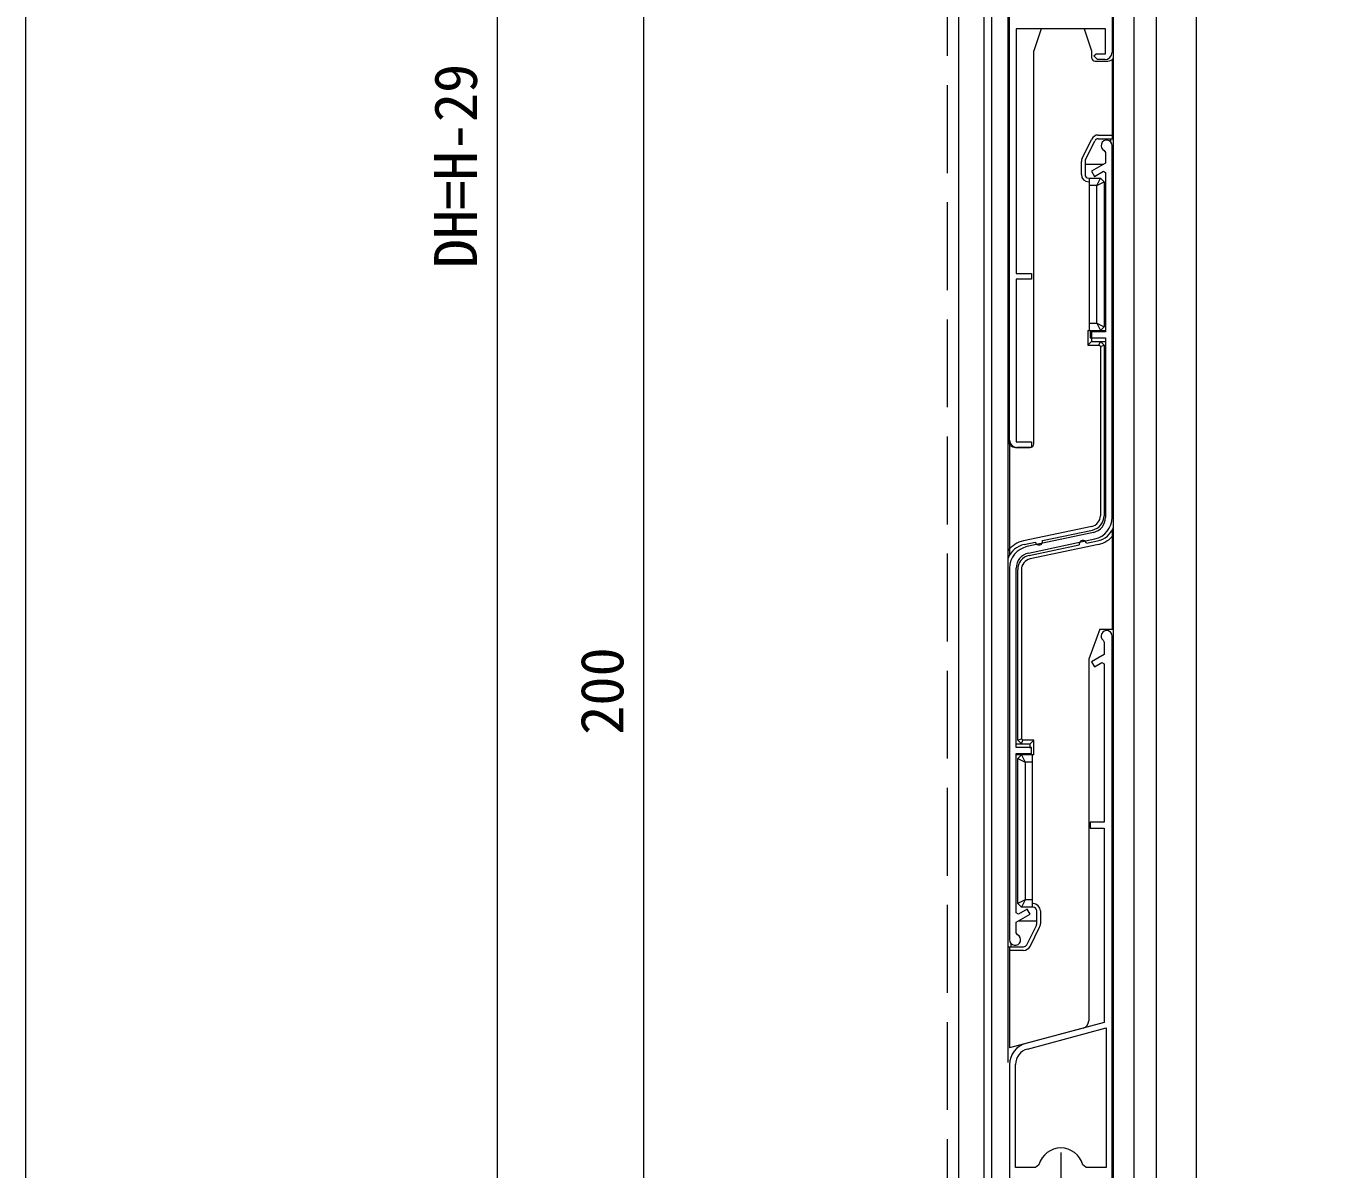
# Model space of a CAD drawing. Units: millimetres, scale not verified. Extents: x -495 to 495, y -800 to 801.
# Drawn here: x -495 to -317.7, y 188.2 to 344.4 of the extents above; entities that cross this region are included whole.
import ezdxf
from ezdxf.enums import TextEntityAlignment as Align

# ---------------------------------------------------------------- set-up
doc = ezdxf.new("R2010")
doc.units = ezdxf.units.MM
doc.header["$LTSCALE"] = 4
doc.linetypes.add('DASHED3', pattern=[4, 3, -1])
for name, color, linetype, lineweight in [('0-0_0', 7, 'Continuous', 9), ('0-2_YKK_ZWAK', 3, 'Continuous', 9), ('0-3_YKK_11', 4, 'Continuous', 9), ('0-4_YKK_12', 2, 'Continuous', 9), ('0-6_YKK_D', 6, 'Continuous', 9), ('0-9_YSS_KE', 7, 'Continuous', 9)]:
    doc.layers.add(name, color=color, linetype=linetype, lineweight=lineweight)
doc.styles.add('ＭＳ ゴシック', font='')
doc.styles.get('ＭＳ ゴシック').set_extended_font_data('MS Gothic')

msp = doc.modelspace()

# ---------------------------------------------------------------- linework, layer by layer
at = {"layer": '0-0_0'}
msp.add_lwpolyline([(495, -800), (-495, -800), (-495, 760)], dxfattribs=at)
at = {"layer": '0-2_YKK_ZWAK', "linetype": 'DASHED3'}
msp.add_line((-369.123, 132.308), (-369.123, 361.09), dxfattribs=at)
at = {"layer": '0-3_YKK_11'}
for p, q in [((-356.324, 344.004), (-357.324, 341.004)), ((-350.424, 344.004), (-356.324, 344.004)), ((-350.424, 344.004), (-349.424, 341.004)), ((-357.324, 287.304), (-357.324, 341.004)), ((-349.424, 341.004), (-349.424, 340.104)), ((-348.924, 339.604), (-347.224, 339.604)), ((-346.624, 339.804), (-346.624, 329.003)), ((-350.719, 326.333), (-349.41, 328.951)), ((-350.272, 326.109), (-348.963, 328.727)), ((-348.515, 329.503), (-346.624, 329.503)), ((-348.515, 329.003), (-346.424, 329.003)), ((-346.824, 329.003), (-346.824, 328.563)), ((-350.824, 324.103), (-350.824, 325.885)), ((-350.324, 325.885), (-350.324, 324.103)), ((-350.324, 325.503), (-347.771, 325.503)), ((-346.624, 325.503), (-346.424, 325.503)), ((-349.824, 323.603), (-348.224, 323.603)), ((-349.824, 323.103), (-349.724, 323.103)), ((-349.724, 302.803), (-349.724, 323.603)), ((-348.724, 322.603), (-348.224, 323.603)), ((-348.724, 322.603), (-347.724, 323.103)), ((-348.224, 323.603), (-347.724, 323.103)), ((-347.724, 323.103), (-347.724, 303.303)), ((-348.724, 322.603), (-349.724, 322.603)), ((-348.724, 303.803), (-348.724, 322.603)), ((-357.324, 309.205), (-357.324, 311.205)), ((-349.724, 303.803), (-348.724, 303.803)), ((-348.724, 303.803), (-347.724, 303.303)), ((-348.724, 303.803), (-348.224, 302.803)), ((-348.224, 302.803), (-347.724, 303.303)), ((-349.924, 302.803), (-349.924, 300.803)), ((-349.924, 302.803), (-347.542, 302.803)), ((-349.424, 302.803), (-349.424, 301.303)), ((-349.424, 301.303), (-349.924, 300.803)), ((-349.924, 300.803), (-348.432, 300.803)), ((-349.424, 301.303), (-347.524, 301.303)), ((-348.432, 300.803), (-348.224, 301.303)), ((-348.224, 300.596), (-348.432, 300.803)), ((-348.224, 301.303), (-347.724, 300.803)), ((-348.224, 300.596), (-347.724, 300.803)), ((-348.224, 300.596), (-348.224, 277.495)), ((-347.724, 300.803), (-347.724, 277.495)), ((-360.624, 287.204), (-360.624, 272.116)), ((-359.824, 286.804), (-357.824, 286.804)), ((-349.413, 276.028), (-358.752, 274.043)), ((-356.135, 274.088), (-349.309, 275.539)), ((-346.624, 275.491), (-346.624, 262.005)), ((-358.648, 273.553), (-357.114, 273.88)), ((-357.94, 272.068), (-351.114, 273.519)), ((-348.497, 273.564), (-357.836, 271.579)), ((-350.135, 273.727), (-348.601, 274.053)), ((-359.524, 246.805), (-359.524, 270.112)), ((-359.024, 270.112), (-359.024, 247.012)), ((-348.324, 262.005), (-349.824, 257.884)), ((-348.324, 262.005), (-346.428, 262.005)), ((-349.824, 257.884), (-349.824, 208.466)), ((-359.524, 246.805), (-359.024, 246.305)), ((-359.024, 246.305), (-358.817, 246.805)), ((-357.324, 246.805), (-358.817, 246.805)), ((-357.824, 246.305), (-357.324, 246.805)), ((-357.324, 244.805), (-357.324, 246.805)), ((-359.724, 246.305), (-357.824, 246.305)), ((-357.324, 244.805), (-359.707, 244.805)), ((-359.524, 244.305), (-359.024, 244.805)), ((-359.024, 244.805), (-358.524, 243.805)), ((-357.824, 245.75), (-357.824, 246.305)), ((-357.824, 244.805), (-357.824, 245.057)), ((-357.524, 244.805), (-357.524, 224.005)), ((-359.524, 244.305), (-358.524, 243.805)), ((-359.524, 224.505), (-359.524, 244.305)), ((-357.524, 243.805), (-358.524, 243.805)), ((-358.524, 225.005), (-359.524, 224.505)), ((-359.524, 224.505), (-359.024, 224.005)), ((-357.424, 224.005), (-359.024, 224.005)), ((-357.524, 225.005), (-358.524, 225.005)), ((-357.424, 224.505), (-357.524, 224.505)), ((-356.924, 221.723), (-356.924, 223.505)), ((-356.424, 223.505), (-356.424, 221.723)), ((-356.924, 222.105), (-359.475, 222.105)), ((-358.286, 218.882), (-356.977, 221.5)), ((-357.839, 218.658), (-356.53, 221.276)), ((-360.824, 218.605), (-358.733, 218.605)), ((-360.624, 218.605), (-360.624, 204.805)), ((-360.424, 218.605), (-360.424, 219.043)), ((-358.733, 218.105), (-360.624, 218.105)), ((-350.566, 207.5), (-360.624, 204.805))]:
    msp.add_line(p, q, dxfattribs=at)
for points in [[(-359.524, 246.805), (-359.024, 247.012), (-358.817, 246.805)], [(-358.524, 243.805), (-358.524, 225.005), (-359.024, 224.005)]]:
    msp.add_lwpolyline(points, dxfattribs=at)
for centre, radius, start, end in [((-348.924, 340.104), 0.5, 180, 270), ((-347.224, 340.604), 1, 270, 323.13196), ((-348.515, 328.503), 1, 90, 153.43495), ((-348.515, 328.503), 0.5, 90, 153.43495), ((-349.824, 325.885), 1, 153.43495, 180), ((-349.824, 325.885), 0.5, 153.43495, 180), ((-349.824, 324.103), 1, 180, 270), ((-349.824, 324.103), 0.5, 180, 270), ((-359.824, 287.804), 1, 180, 270), ((-357.824, 287.304), 0.5, 270, 0), ((-349.724, 277.495), 1.5, 282, 0), ((-349.724, 277.495), 2, 282, 0), ((-349.224, 276.988), 3, 282, 338.96157), ((-349.224, 276.988), 3.5, 282, 323.13063), ((-358.024, 270.619), 3.5, 102, 143.12957), ((-358.024, 270.619), 3, 102, 158.95949), ((-356.624, 273.984), 0.5, 192, 12), ((-350.624, 273.623), 0.5, 12, 192), ((-357.524, 270.112), 2, 102, 180), ((-357.524, 270.112), 1.5, 102, 180), ((-357.424, 223.505), 1, 0, 90), ((-357.424, 223.505), 0.5, 0, 90), ((-357.424, 221.723), 0.5, 333.43495, 0), ((-357.424, 221.723), 1, 333.43495, 0), ((-358.733, 219.105), 0.5, 270, 333.43495), ((-358.733, 219.105), 1, 270, 333.43495), ((-350.824, 208.466), 1, 285, 0)]:
    msp.add_arc(centre, radius, start, end, dxfattribs=at)
at = {"layer": '0-4_YKK_12'}
for p, q in [((-367.624, 363.804), (-367.624, 173.606)), ((-364.124, 157.806), (-364.124, 363.804)), ((-363.123, 363.804), (-363.123, 157.805)), ((-360.824, 202.806), (-360.824, 363.804)), ((-346.424, 157.806), (-346.424, 363.804)), ((-343.624, 159.433), (-343.624, 363.804)), ((-340.623, 363.804), (-340.623, 160.587)), ((-335.123, 363.804), (-335.123, 143.306))]:
    msp.add_line(p, q, dxfattribs=at)
at = {"layer": '0-6_YKK_D'}
for p, q in [((-430.623, 495.802), (-430.623, 161.805)), ((-410.623, 354.804), (-410.623, 154.806))]:
    msp.add_line(p, q, dxfattribs=at)
at = {"layer": '0-9_YSS_KE'}
for p, q in [((-360.624, 287.804), (-360.624, 353.304)), ((-346.624, 353.304), (-346.624, 340.804)), ((-346.624, 277.268), (-346.624, 328.053)), ((-349.184, 275.215), (-358.253, 273.272)), ((-358.064, 272.392), (-348.996, 274.335)), ((-360.624, 270.338), (-360.624, 219.553)), ((-346.624, 157.806), (-346.624, 261.056)), ((-358.194, 204.629), (-347.424, 207.514)), ((-347.424, 207.514), (-347.424, 188.456)), ((-360.624, 202.504), (-360.624, 157.306)), ((-353.624, 190.506), (-353.624, 185.506))]:
    msp.add_line(p, q, dxfattribs=at)
for points in [[(-347.624, 339.804), (-348.624, 339.804), (-349.124, 340.304), (-348.824, 340.604), (-347.524, 340.604), (-347.524, 344.004), (-359.724, 344.004), (-359.724, 310.605), (-357.624, 310.605), (-357.624, 309.805), (-359.724, 309.805), (-359.724, 287.604), (-357.624, 287.604), (-357.624, 286.804), (-359.624, 286.804)], [(-347.696, 327.376), (-347.524, 327.105), (-347.524, 325.646), (-349.424, 324.549), (-349.024, 323.856), (-347.824, 324.549), (-347.524, 324.376), (-347.524, 302.603), (-349.624, 302.603), (-349.624, 301.803), (-347.524, 301.803), (-347.524, 277.268)], [(-359.553, 220.231), (-359.724, 220.502), (-359.724, 221.961), (-357.824, 223.058), (-358.224, 223.751), (-359.424, 223.058), (-359.724, 223.231), (-359.724, 245.003), (-357.624, 245.003), (-357.624, 245.803), (-359.724, 245.803), (-359.724, 270.338)], [(-347.839, 260.467), (-347.724, 260.231), (-347.724, 258.53), (-349.424, 257.549), (-349.024, 256.856), (-348.024, 257.433), (-347.724, 257.26), (-347.724, 235.606), (-349.624, 235.606), (-349.624, 234.806), (-347.724, 234.806), (-347.724, 208.262), (-358.401, 205.401)], [(-347.424, 207.514), (-347.424, 188.456), (-350.152, 188.456), (-350.634, 188.824)], [(-356.615, 188.824), (-357.097, 188.456), (-359.824, 188.456), (-359.824, 202.504)]]:
    msp.add_lwpolyline(points, dxfattribs=at)
for centre, radius, start, end in [((-347.624, 340.804), 1, 270.00001, 359.99999), ((-347.374, 328.053), 0.75, 359.99999, 244.62249), ((-359.624, 287.804), 1, 180.00001, 269.99999), ((-349.624, 277.268), 2.1, 282.09475, 360), ((-349.624, 277.268), 3, 282.09477, 0.00002), ((-357.624, 270.338), 3, 102.09475, 179.99999), ((-357.624, 270.338), 2.1, 102.09475, 180), ((-347.374, 261.056), 0.75, 359.99998, 231.75338), ((-359.874, 219.553), 0.75, 179.99998, 64.62248), ((-357.624, 202.504), 3, 104.99999, 180), ((-357.624, 202.504), 2.2, 104.99999, 179.99999), ((-353.624, 188.006), 3.1, 15.30094, 164.69906)]:
    msp.add_arc(centre, radius, start, end, dxfattribs=at)

# ---------------------------------------------------------------- texts
at = {"layer": '0-6_YKK_D', "style": 'ＭＳ ゴシック'}
for s, p in [('DH=H-29', (-431.623, 311.31)), ('200', (-411.623, 247.552))]:
    msp.add_text(s, height=5.865, rotation=90, dxfattribs=at).set_placement(p, align=Align.BOTTOM_LEFT)

doc.saveas('drawing.dxf')
